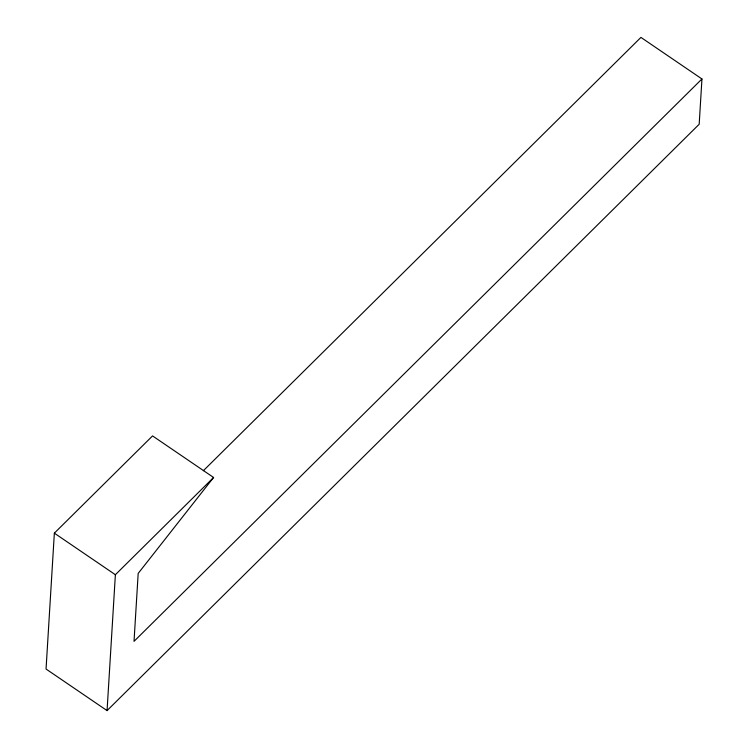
<?xml version="1.0" encoding="UTF-8"?>
<svg xmlns="http://www.w3.org/2000/svg" width="748" height="748" viewBox="0 0 748 748"><rect width="100%" height="100%" fill="white"/><g stroke="black" fill="none" stroke-linecap="round" stroke-linejoin="round"><path stroke-width="1.12" d="M701.951 78.961L134.023 641.354L138.184 573.417L213.582 477.476L152.555 435.916L54.352 533.156L46.049 669.039L107.067 710.6L699.184 124.252L701.951 78.961L640.933 37.4L203.363 470.707M107.067 710.6L115.379 574.726L213.582 477.476M54.352 533.156L115.379 574.726"/></g></svg>
